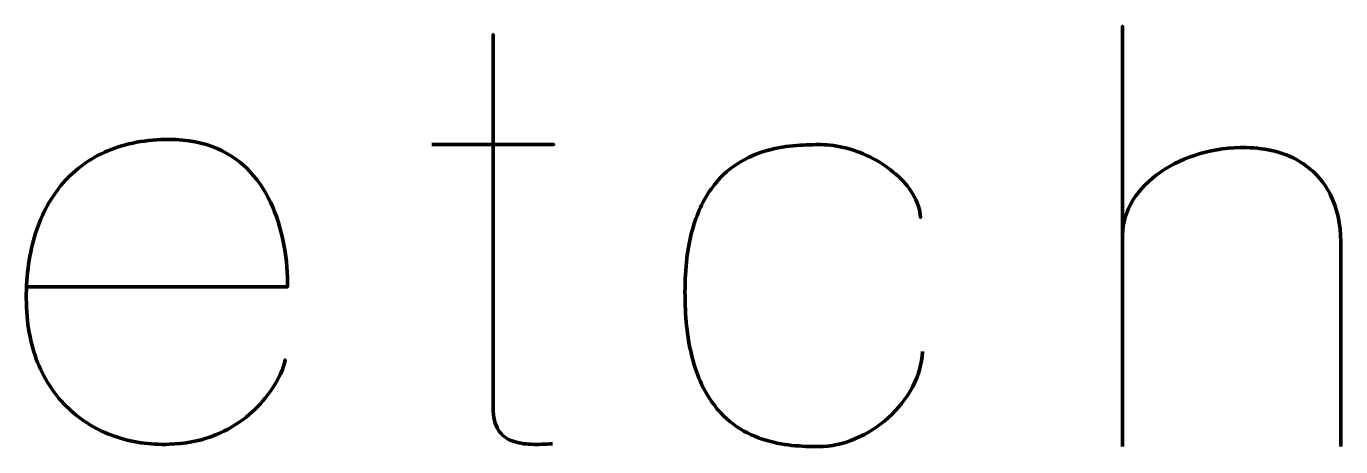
# Model space of a CAD drawing. Header units: centimetres. Extents: x -211 to 242, y -245 to 228.
# Drawn here: x 152.82 to 164.74, y 180.94 to 184.76 of the extents above; entities that cross this region are included whole.
import ezdxf

# ---------------------------------------------------------------- set-up
doc = ezdxf.new("R2010")
doc.units = ezdxf.units.CM
doc.header["$MEASUREMENT"] = 0
doc.layers.add('Layer 1', color=7, linetype='Continuous')

msp = doc.modelspace()

# ---------------------------------------------------------------- linework, layer by layer
at = {"layer": 'Layer 1', "color": 30, "lineweight": 211}
for points, knots in [([(157.59452, 180.97231), (157.52925, 180.96702), (157.46399, 180.96525), (157.40049, 180.96702), (157.40049, 180.96702), (157.33699, 180.96878), (157.27966, 180.97848), (157.22763, 180.99788), (157.22763, 180.99788), (157.17559, 181.01641), (157.13414, 181.04992), (157.10239, 181.09754), (157.10239, 181.09754), (157.07152, 181.14517), (157.05565, 181.21308), (157.05477, 181.30039), (157.05477, 181.30039), (157.05477, 181.34184), (157.05477, 181.4124), (157.05477, 181.51118), (157.05477, 181.51118), (157.05477, 181.61084), (157.05477, 181.73078), (157.05477, 181.87277), (157.05477, 181.87277), (157.05477, 182.01477), (157.05477, 182.16999), (157.05477, 182.33844), (157.05477, 182.33844), (157.05477, 182.50689), (157.05477, 182.68064), (157.05477, 182.86055), (157.05477, 182.86055), (157.05477, 183.04047), (157.05477, 183.21774), (157.05477, 183.39325), (157.05477, 183.39325), (157.05477, 183.56875), (157.05477, 183.73368), (157.05477, 183.8889), (157.05477, 183.8889), (157.05477, 184.04412), (157.05477, 184.18171), (157.05477, 184.30077), (157.05477, 184.30077), (157.05477, 184.42071), (157.05477, 184.5142), (157.05477, 184.58299), (157.05477, 184.58299), (157.05477, 184.6509), (157.05477, 184.68618), (157.05477, 184.68706), (157.05477, 184.68706), (157.05477, 184.68618), (157.05477, 184.6509), (157.05477, 184.58299), (157.05477, 184.58299), (157.05477, 184.5142), (157.05477, 184.42071), (157.05477, 184.30077), (157.05477, 184.30077), (157.05477, 184.18171), (157.05477, 184.04412), (157.05477, 183.8889), (157.05477, 183.8889), (157.05477, 183.73368), (157.05477, 183.56875), (157.05477, 183.39325), (157.05477, 183.39325), (157.05477, 183.21774), (157.05477, 183.04047), (157.05477, 182.86055), (157.05477, 182.86055), (157.05477, 182.68064), (157.05477, 182.50689), (157.05477, 182.33844), (157.05477, 182.33844), (157.05477, 182.16999), (157.05477, 182.01477), (157.05477, 181.87277), (157.05477, 181.87277), (157.05477, 181.73078), (157.05477, 181.61084), (157.05477, 181.51118), (157.05477, 181.51118), (157.05477, 181.4124), (157.05477, 181.34184), (157.05477, 181.30039), (157.05477, 181.30039), (157.05565, 181.21308), (157.07152, 181.14517), (157.10239, 181.09754), (157.10239, 181.09754), (157.13414, 181.04992), (157.17559, 181.01641), (157.22763, 180.99788), (157.22763, 180.99788), (157.27966, 180.97848), (157.33699, 180.96878), (157.40049, 180.96702), (157.40049, 180.96702), (157.46399, 180.96525), (157.52925, 180.96702), (157.59452, 180.97231)], [0, 0, 0, 0, 0.03846154, 0.03846154, 0.03846154, 0.03846154, 0.07692308, 0.07692308, 0.07692308, 0.07692308, 0.11538462, 0.11538462, 0.11538462, 0.11538462, 0.15384615, 0.15384615, 0.15384615, 0.15384615, 0.19230769, 0.19230769, 0.19230769, 0.19230769, 0.23076923, 0.23076923, 0.23076923, 0.23076923, 0.26923077, 0.26923077, 0.26923077, 0.26923077, 0.30769231, 0.30769231, 0.30769231, 0.30769231, 0.34615385, 0.34615385, 0.34615385, 0.34615385, 0.38461538, 0.38461538, 0.38461538, 0.38461538, 0.42307692, 0.42307692, 0.42307692, 0.42307692, 0.46153846, 0.46153846, 0.46153846, 0.46153846, 0.5, 0.5, 0.5, 0.5, 0.53846154, 0.53846154, 0.53846154, 0.53846154, 0.57692308, 0.57692308, 0.57692308, 0.57692308, 0.61538462, 0.61538462, 0.61538462, 0.61538462, 0.65384615, 0.65384615, 0.65384615, 0.65384615, 0.69230769, 0.69230769, 0.69230769, 0.69230769, 0.73076923, 0.73076923, 0.73076923, 0.73076923, 0.76923077, 0.76923077, 0.76923077, 0.76923077, 0.80769231, 0.80769231, 0.80769231, 0.80769231, 0.84615385, 0.84615385, 0.84615385, 0.84615385, 0.88461538, 0.88461538, 0.88461538, 0.88461538, 0.92307692, 0.92307692, 0.92307692, 0.92307692, 0.96153846, 0.96153846, 0.96153846, 0.96153846, 1, 1, 1, 1]), ([(162.76447, 180.94585), (162.76447, 180.94585), (162.76447, 184.76114), (162.76447, 184.76114), (162.76447, 184.76114), (162.76447, 184.76114), (162.76447, 180.94585), (162.76447, 180.94585)], [0, 0, 0, 0, 0.5, 0.5, 0.5, 0.5, 1, 1, 1, 1]), ([(152.82672, 182.39577), (152.82672, 182.39577), (155.1921, 182.39577), (155.1921, 182.39577), (155.1921, 182.39577), (155.19298, 182.51483), (155.1824, 182.63566), (155.16123, 182.76089), (155.16123, 182.76089), (155.14006, 182.88525), (155.10479, 183.00519), (155.05628, 183.12073), (155.05628, 183.12073), (155.00777, 183.23626), (154.94163, 183.34033), (154.85961, 183.43205), (154.85961, 183.43205), (154.7767, 183.52466), (154.6744, 183.59786), (154.55269, 183.65166), (154.55269, 183.65166), (154.43098, 183.70546), (154.28546, 183.73368), (154.11789, 183.73456), (154.11789, 183.73456), (153.90887, 183.73368), (153.72366, 183.69928), (153.56226, 183.63137), (153.56226, 183.63137), (153.40175, 183.56346), (153.26593, 183.46645), (153.15657, 183.33945), (153.15657, 183.33945), (153.04633, 183.21333), (152.96254, 183.06075), (152.9061, 182.88437), (152.9061, 182.88437), (152.84965, 182.70709), (152.82143, 182.50866), (152.82143, 182.28993), (152.82143, 182.28993), (152.82231, 182.07033), (152.85759, 181.8763), (152.92462, 181.70961), (152.92462, 181.70961), (152.99253, 181.54293), (153.08601, 181.4027), (153.20596, 181.29157), (153.20596, 181.29157), (153.32502, 181.17957), (153.4626, 181.09578), (153.61871, 181.0411), (153.61871, 181.0411), (153.77393, 180.98642), (153.94062, 180.96173), (154.11789, 180.96702), (154.11789, 180.96702), (154.25988, 180.97231), (154.386, 180.99524), (154.49624, 181.03581), (154.49624, 181.03581), (154.60649, 181.07726), (154.70262, 181.12841), (154.78464, 181.19015), (154.78464, 181.19015), (154.86578, 181.25188), (154.93369, 181.31715), (154.98837, 181.38594), (154.98837, 181.38594), (155.04305, 181.45473), (155.08538, 181.52), (155.11537, 181.58173), (155.11537, 181.58173), (155.14536, 181.64259), (155.16388, 181.69374), (155.17093, 181.73431), (155.17093, 181.73431), (155.16388, 181.69374), (155.14536, 181.64259), (155.11537, 181.58173), (155.11537, 181.58173), (155.08538, 181.52), (155.04305, 181.45473), (154.98837, 181.38594), (154.98837, 181.38594), (154.93369, 181.31715), (154.86578, 181.25188), (154.78464, 181.19015), (154.78464, 181.19015), (154.70262, 181.12841), (154.60649, 181.07726), (154.49624, 181.03581), (154.49624, 181.03581), (154.386, 180.99524), (154.25988, 180.97231), (154.11789, 180.96702), (154.11789, 180.96702), (153.94062, 180.96173), (153.77393, 180.98642), (153.61871, 181.0411), (153.61871, 181.0411), (153.4626, 181.09578), (153.32502, 181.17957), (153.20596, 181.29157), (153.20596, 181.29157), (153.08601, 181.4027), (152.99253, 181.54293), (152.92462, 181.70961), (152.92462, 181.70961), (152.85759, 181.8763), (152.82231, 182.07033), (152.82143, 182.28993), (152.82143, 182.28993), (152.82143, 182.50866), (152.84965, 182.70709), (152.9061, 182.88437), (152.9061, 182.88437), (152.96254, 183.06075), (153.04633, 183.21333), (153.15657, 183.33945), (153.15657, 183.33945), (153.26593, 183.46645), (153.40175, 183.56346), (153.56226, 183.63137), (153.56226, 183.63137), (153.72366, 183.69928), (153.90887, 183.73368), (154.11789, 183.73456), (154.11789, 183.73456), (154.28546, 183.73368), (154.43098, 183.70546), (154.55269, 183.65166), (154.55269, 183.65166), (154.6744, 183.59786), (154.7767, 183.52466), (154.85961, 183.43205), (154.85961, 183.43205), (154.94163, 183.34033), (155.00777, 183.23626), (155.05628, 183.12073), (155.05628, 183.12073), (155.10479, 183.00519), (155.14006, 182.88525), (155.16123, 182.76089), (155.16123, 182.76089), (155.1824, 182.63566), (155.19298, 182.51483), (155.1921, 182.39577), (155.1921, 182.39577), (155.1921, 182.39577), (152.82672, 182.39577), (152.82672, 182.39577)], [0, 0, 0, 0, 0.02631579, 0.02631579, 0.02631579, 0.02631579, 0.05263158, 0.05263158, 0.05263158, 0.05263158, 0.07894737, 0.07894737, 0.07894737, 0.07894737, 0.10526316, 0.10526316, 0.10526316, 0.10526316, 0.13157895, 0.13157895, 0.13157895, 0.13157895, 0.15789474, 0.15789474, 0.15789474, 0.15789474, 0.18421053, 0.18421053, 0.18421053, 0.18421053, 0.21052632, 0.21052632, 0.21052632, 0.21052632, 0.23684211, 0.23684211, 0.23684211, 0.23684211, 0.26315789, 0.26315789, 0.26315789, 0.26315789, 0.28947368, 0.28947368, 0.28947368, 0.28947368, 0.31578947, 0.31578947, 0.31578947, 0.31578947, 0.34210526, 0.34210526, 0.34210526, 0.34210526, 0.36842105, 0.36842105, 0.36842105, 0.36842105, 0.39473684, 0.39473684, 0.39473684, 0.39473684, 0.42105263, 0.42105263, 0.42105263, 0.42105263, 0.44736842, 0.44736842, 0.44736842, 0.44736842, 0.47368421, 0.47368421, 0.47368421, 0.47368421, 0.5, 0.5, 0.5, 0.5, 0.52631579, 0.52631579, 0.52631579, 0.52631579, 0.55263158, 0.55263158, 0.55263158, 0.55263158, 0.57894737, 0.57894737, 0.57894737, 0.57894737, 0.60526316, 0.60526316, 0.60526316, 0.60526316, 0.63157895, 0.63157895, 0.63157895, 0.63157895, 0.65789474, 0.65789474, 0.65789474, 0.65789474, 0.68421053, 0.68421053, 0.68421053, 0.68421053, 0.71052632, 0.71052632, 0.71052632, 0.71052632, 0.73684211, 0.73684211, 0.73684211, 0.73684211, 0.76315789, 0.76315789, 0.76315789, 0.76315789, 0.78947368, 0.78947368, 0.78947368, 0.78947368, 0.81578947, 0.81578947, 0.81578947, 0.81578947, 0.84210526, 0.84210526, 0.84210526, 0.84210526, 0.86842105, 0.86842105, 0.86842105, 0.86842105, 0.89473684, 0.89473684, 0.89473684, 0.89473684, 0.92105263, 0.92105263, 0.92105263, 0.92105263, 0.94736842, 0.94736842, 0.94736842, 0.94736842, 0.97368421, 0.97368421, 0.97368421, 0.97368421, 1, 1, 1, 1]), ([(156.49914, 183.68694), (156.49914, 183.68694), (157.6051, 183.68694), (157.6051, 183.68694), (157.6051, 183.68694), (157.6051, 183.68694), (156.49914, 183.68694), (156.49914, 183.68694)], [0, 0, 0, 0, 0.5, 0.5, 0.5, 0.5, 1, 1, 1, 1]), ([(160.94943, 181.80839), (160.94414, 181.69639), (160.91415, 181.58879), (160.85859, 181.48648), (160.85859, 181.48648), (160.80391, 181.38329), (160.73071, 181.29157), (160.64163, 181.21043), (160.64163, 181.21043), (160.55167, 181.12929), (160.45201, 181.06491), (160.34265, 181.01817), (160.34265, 181.01817), (160.23241, 180.97054), (160.12128, 180.94673), (160.00751, 180.94585), (160.00751, 180.94585), (159.93255, 180.94497), (159.85141, 180.9485), (159.76321, 180.95732), (159.76321, 180.95732), (159.6759, 180.96613), (159.58682, 180.98466), (159.49598, 181.01464), (159.49598, 181.01464), (159.40514, 181.04375), (159.31783, 181.08873), (159.23493, 181.1487), (159.23493, 181.1487), (159.15203, 181.20955), (159.07706, 181.29157), (159.01091, 181.39388), (159.01091, 181.39388), (158.94477, 181.49707), (158.89273, 181.62671), (158.85481, 181.78282), (158.85481, 181.78282), (158.81601, 181.93892), (158.7966, 182.12766), (158.79572, 182.34814), (158.79572, 182.34814), (158.7966, 182.56775), (158.81865, 182.75384), (158.86098, 182.90641), (158.86098, 182.90641), (158.90332, 183.05987), (158.96064, 183.18511), (159.03208, 183.283), (159.03208, 183.283), (159.10352, 183.38178), (159.18289, 183.45851), (159.27109, 183.51407), (159.27109, 183.51407), (159.35928, 183.56875), (159.44924, 183.60932), (159.54185, 183.63402), (159.54185, 183.63402), (159.63445, 183.65871), (159.72264, 183.67371), (159.80731, 183.67988), (159.80731, 183.67988), (159.8911, 183.68517), (159.96518, 183.68782), (160.02868, 183.68694), (160.02868, 183.68694), (160.10453, 183.68694), (160.18302, 183.67547), (160.26416, 183.65342), (160.26416, 183.65342), (160.3453, 183.63225), (160.42379, 183.6005), (160.50052, 183.56082), (160.50052, 183.56082), (160.57725, 183.52113), (160.64692, 183.4735), (160.70954, 183.41794), (160.70954, 183.41794), (160.77216, 183.36326), (160.82331, 183.30241), (160.863, 183.23626), (160.863, 183.23626), (160.90269, 183.17012), (160.9265, 183.09956), (160.93355, 183.02548), (160.93355, 183.02548), (160.9265, 183.09956), (160.90269, 183.17012), (160.863, 183.23626), (160.863, 183.23626), (160.82331, 183.30241), (160.77216, 183.36326), (160.70954, 183.41794), (160.70954, 183.41794), (160.64692, 183.4735), (160.57725, 183.52113), (160.50052, 183.56082), (160.50052, 183.56082), (160.42379, 183.6005), (160.3453, 183.63225), (160.26416, 183.65342), (160.26416, 183.65342), (160.18302, 183.67547), (160.10453, 183.68694), (160.02868, 183.68694), (160.02868, 183.68694), (159.96518, 183.68782), (159.8911, 183.68517), (159.80731, 183.67988), (159.80731, 183.67988), (159.72264, 183.67371), (159.63445, 183.65871), (159.54185, 183.63402), (159.54185, 183.63402), (159.44924, 183.60932), (159.35928, 183.56875), (159.27109, 183.51407), (159.27109, 183.51407), (159.18289, 183.45851), (159.10352, 183.38178), (159.03208, 183.283), (159.03208, 183.283), (158.96064, 183.18511), (158.90332, 183.05987), (158.86098, 182.90641), (158.86098, 182.90641), (158.81865, 182.75384), (158.7966, 182.56775), (158.79572, 182.34814), (158.79572, 182.34814), (158.7966, 182.12766), (158.81601, 181.93892), (158.85481, 181.78282), (158.85481, 181.78282), (158.89273, 181.62671), (158.94477, 181.49707), (159.01091, 181.39388), (159.01091, 181.39388), (159.07706, 181.29157), (159.15203, 181.20955), (159.23493, 181.1487), (159.23493, 181.1487), (159.31783, 181.08873), (159.40514, 181.04375), (159.49598, 181.01464), (159.49598, 181.01464), (159.58682, 180.98466), (159.6759, 180.96613), (159.76321, 180.95732), (159.76321, 180.95732), (159.85141, 180.9485), (159.93255, 180.94497), (160.00751, 180.94585), (160.00751, 180.94585), (160.12128, 180.94673), (160.23241, 180.97054), (160.34265, 181.01817), (160.34265, 181.01817), (160.45201, 181.06491), (160.55167, 181.12929), (160.64163, 181.21043), (160.64163, 181.21043), (160.73071, 181.29157), (160.80391, 181.38329), (160.85859, 181.48648), (160.85859, 181.48648), (160.91415, 181.58879), (160.94414, 181.69639), (160.94943, 181.80839)], [0, 0, 0, 0, 0.02380952, 0.02380952, 0.02380952, 0.02380952, 0.04761905, 0.04761905, 0.04761905, 0.04761905, 0.07142857, 0.07142857, 0.07142857, 0.07142857, 0.0952381, 0.0952381, 0.0952381, 0.0952381, 0.11904762, 0.11904762, 0.11904762, 0.11904762, 0.14285714, 0.14285714, 0.14285714, 0.14285714, 0.16666667, 0.16666667, 0.16666667, 0.16666667, 0.19047619, 0.19047619, 0.19047619, 0.19047619, 0.21428571, 0.21428571, 0.21428571, 0.21428571, 0.23809524, 0.23809524, 0.23809524, 0.23809524, 0.26190476, 0.26190476, 0.26190476, 0.26190476, 0.28571429, 0.28571429, 0.28571429, 0.28571429, 0.30952381, 0.30952381, 0.30952381, 0.30952381, 0.33333333, 0.33333333, 0.33333333, 0.33333333, 0.35714286, 0.35714286, 0.35714286, 0.35714286, 0.38095238, 0.38095238, 0.38095238, 0.38095238, 0.4047619, 0.4047619, 0.4047619, 0.4047619, 0.42857143, 0.42857143, 0.42857143, 0.42857143, 0.45238095, 0.45238095, 0.45238095, 0.45238095, 0.47619048, 0.47619048, 0.47619048, 0.47619048, 0.5, 0.5, 0.5, 0.5, 0.52380952, 0.52380952, 0.52380952, 0.52380952, 0.54761905, 0.54761905, 0.54761905, 0.54761905, 0.57142857, 0.57142857, 0.57142857, 0.57142857, 0.5952381, 0.5952381, 0.5952381, 0.5952381, 0.61904762, 0.61904762, 0.61904762, 0.61904762, 0.64285714, 0.64285714, 0.64285714, 0.64285714, 0.66666667, 0.66666667, 0.66666667, 0.66666667, 0.69047619, 0.69047619, 0.69047619, 0.69047619, 0.71428571, 0.71428571, 0.71428571, 0.71428571, 0.73809524, 0.73809524, 0.73809524, 0.73809524, 0.76190476, 0.76190476, 0.76190476, 0.76190476, 0.78571429, 0.78571429, 0.78571429, 0.78571429, 0.80952381, 0.80952381, 0.80952381, 0.80952381, 0.83333333, 0.83333333, 0.83333333, 0.83333333, 0.85714286, 0.85714286, 0.85714286, 0.85714286, 0.88095238, 0.88095238, 0.88095238, 0.88095238, 0.9047619, 0.9047619, 0.9047619, 0.9047619, 0.92857143, 0.92857143, 0.92857143, 0.92857143, 0.95238095, 0.95238095, 0.95238095, 0.95238095, 0.97619048, 0.97619048, 0.97619048, 0.97619048, 1, 1, 1, 1]), ([(164.74356, 180.94585), (164.74356, 180.94673), (164.74356, 180.97319), (164.74356, 181.02346), (164.74356, 181.02346), (164.74356, 181.07373), (164.74356, 181.14252), (164.74356, 181.22984), (164.74356, 181.22984), (164.74356, 181.31715), (164.74356, 181.41504), (164.74356, 181.52529), (164.74356, 181.52529), (164.74356, 181.63553), (164.74356, 181.75018), (164.74356, 181.87013), (164.74356, 181.87013), (164.74356, 181.99007), (164.74356, 182.10825), (164.74356, 182.22467), (164.74356, 182.22467), (164.74356, 182.34109), (164.74356, 182.44868), (164.74356, 182.54834), (164.74356, 182.54834), (164.74356, 182.64889), (164.74356, 182.73355), (164.74356, 182.80323), (164.74356, 182.80323), (164.74356, 182.9655), (164.71092, 183.11014), (164.64742, 183.23714), (164.64742, 183.23714), (164.58304, 183.36414), (164.48691, 183.46557), (164.35991, 183.54053), (164.35991, 183.54053), (164.23291, 183.6155), (164.07504, 183.65518), (163.8863, 183.66048), (163.8863, 183.66048), (163.74078, 183.66224), (163.60144, 183.64372), (163.46738, 183.60491), (163.46738, 183.60491), (163.33421, 183.56611), (163.21426, 183.50966), (163.10931, 183.43734), (163.10931, 183.43734), (163.00348, 183.36503), (162.91969, 183.28036), (162.85884, 183.18158), (162.85884, 183.18158), (162.7971, 183.08368), (162.76623, 182.97697), (162.76447, 182.86143), (162.76447, 182.86143), (162.76623, 182.97697), (162.7971, 183.08368), (162.85884, 183.18158), (162.85884, 183.18158), (162.91969, 183.28036), (163.00348, 183.36503), (163.10931, 183.43734), (163.10931, 183.43734), (163.21426, 183.50966), (163.33421, 183.56611), (163.46738, 183.60491), (163.46738, 183.60491), (163.60144, 183.64372), (163.74078, 183.66224), (163.8863, 183.66048), (163.8863, 183.66048), (164.07504, 183.65518), (164.23291, 183.6155), (164.35991, 183.54053), (164.35991, 183.54053), (164.48691, 183.46557), (164.58304, 183.36414), (164.64742, 183.23714), (164.64742, 183.23714), (164.71092, 183.11014), (164.74356, 182.9655), (164.74356, 182.80323), (164.74356, 182.80323), (164.74356, 182.73355), (164.74356, 182.64889), (164.74356, 182.54834), (164.74356, 182.54834), (164.74356, 182.44868), (164.74356, 182.34109), (164.74356, 182.22467), (164.74356, 182.22467), (164.74356, 182.10825), (164.74356, 181.99007), (164.74356, 181.87013), (164.74356, 181.87013), (164.74356, 181.75018), (164.74356, 181.63553), (164.74356, 181.52529), (164.74356, 181.52529), (164.74356, 181.41504), (164.74356, 181.31715), (164.74356, 181.22984), (164.74356, 181.22984), (164.74356, 181.14252), (164.74356, 181.07373), (164.74356, 181.02346), (164.74356, 181.02346), (164.74356, 180.97319), (164.74356, 180.94673), (164.74356, 180.94585)], [0, 0, 0, 0, 0.03571429, 0.03571429, 0.03571429, 0.03571429, 0.07142857, 0.07142857, 0.07142857, 0.07142857, 0.10714286, 0.10714286, 0.10714286, 0.10714286, 0.14285714, 0.14285714, 0.14285714, 0.14285714, 0.17857143, 0.17857143, 0.17857143, 0.17857143, 0.21428571, 0.21428571, 0.21428571, 0.21428571, 0.25, 0.25, 0.25, 0.25, 0.28571429, 0.28571429, 0.28571429, 0.28571429, 0.32142857, 0.32142857, 0.32142857, 0.32142857, 0.35714286, 0.35714286, 0.35714286, 0.35714286, 0.39285714, 0.39285714, 0.39285714, 0.39285714, 0.42857143, 0.42857143, 0.42857143, 0.42857143, 0.46428571, 0.46428571, 0.46428571, 0.46428571, 0.5, 0.5, 0.5, 0.5, 0.53571429, 0.53571429, 0.53571429, 0.53571429, 0.57142857, 0.57142857, 0.57142857, 0.57142857, 0.60714286, 0.60714286, 0.60714286, 0.60714286, 0.64285714, 0.64285714, 0.64285714, 0.64285714, 0.67857143, 0.67857143, 0.67857143, 0.67857143, 0.71428571, 0.71428571, 0.71428571, 0.71428571, 0.75, 0.75, 0.75, 0.75, 0.78571429, 0.78571429, 0.78571429, 0.78571429, 0.82142857, 0.82142857, 0.82142857, 0.82142857, 0.85714286, 0.85714286, 0.85714286, 0.85714286, 0.89285714, 0.89285714, 0.89285714, 0.89285714, 0.92857143, 0.92857143, 0.92857143, 0.92857143, 0.96428571, 0.96428571, 0.96428571, 0.96428571, 1, 1, 1, 1])]:
    msp.add_open_spline(points, degree=3, knots=knots, dxfattribs=at)

doc.saveas('drawing.dxf')
